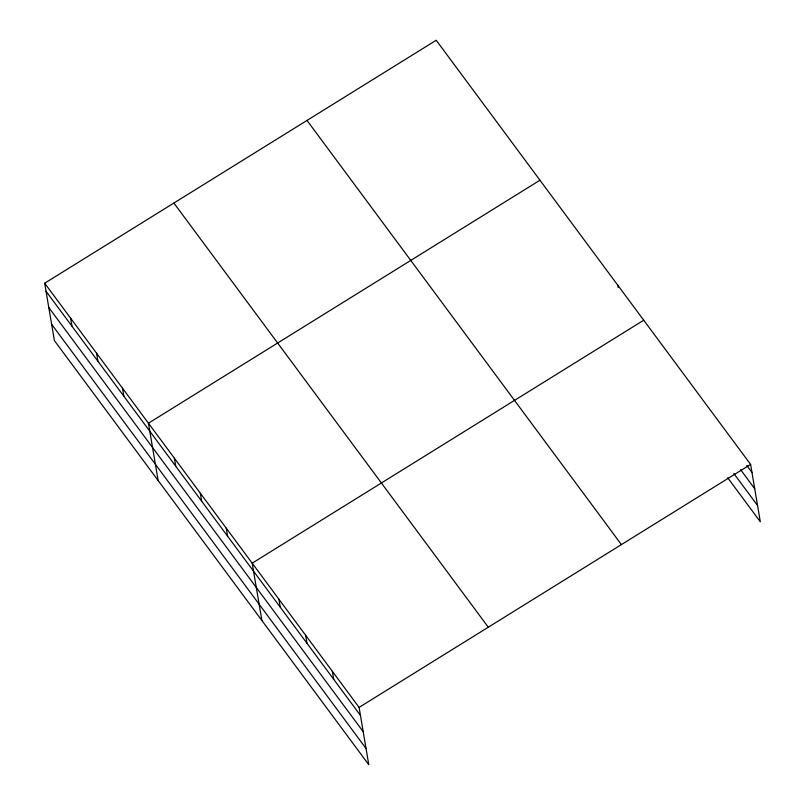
<?xml version="1.0" encoding="UTF-8"?>
<svg xmlns="http://www.w3.org/2000/svg" width="805" height="805" viewBox="0 0 805 805"><rect width="100%" height="100%" fill="white"/><g stroke="black" fill="none" stroke-linecap="round" stroke-linejoin="round"><path stroke-width="1.21" d="M44.688 283.219L359.09 707.394L368.791 764.75L54.388 340.575L44.688 283.219L436.209 40.25L750.612 464.425L760.312 521.781L727.65 477.717M539.964 180.229L148.442 423.199L158.142 480.555M643.718 320.209L252.186 563.178L261.897 620.534M359.09 707.394L750.612 464.425M746.778 465.441L751.971 472.454M740.62 469.697L754.728 488.726M733.808 473.451L757.565 505.5M307.007 120.428L621.41 544.603M173.89 203.041L488.293 627.216M46.046 291.249L360.449 715.424M48.793 307.53L363.196 731.695M51.631 324.294L366.034 748.469M617.777 285.212L618.17 287.506M332.364 671.34L333.723 679.37M305.638 635.286L306.997 643.316M278.912 599.232L280.271 607.252M226.255 528.181L227.614 536.211M200.314 493.183L201.673 501.213M174.373 458.196L175.732 466.216M122.501 388.201L123.859 396.231M96.56 353.204L97.918 361.234M70.619 318.217L71.977 326.246"/></g></svg>
